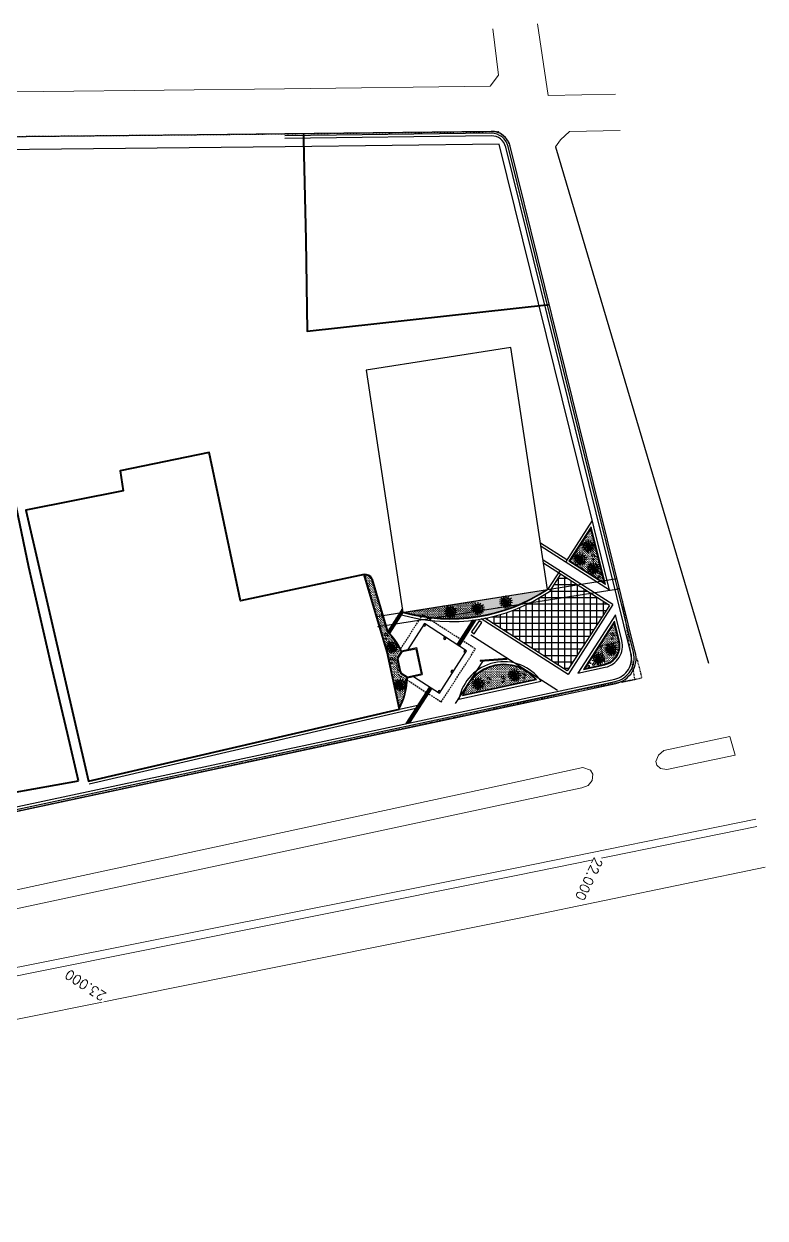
# Model space of a CAD drawing. Extents: x -599692 to 469028, y -9431878 to 9424999.
# Drawn here: x 2155 to 2270.3, y -808.7 to -623.1 of the extents above; entities that cross this region are included whole.
import ezdxf

# ---------------------------------------------------------------- set-up
doc = ezdxf.new("R2010")
doc.units = 0
doc.header["$LTSCALE"] = 0.5
doc.header["$MEASUREMENT"] = 0
doc.header["$PDMODE"] = 34
doc.linetypes.add('DASHED', pattern=[0.75, 0.5, -0.25])
doc.linetypes.add('HIDDEN', pattern=[0.375, 0.25, -0.125])
doc.layers.get('0').update_dxf_attribs({"linetype": 'CONTINUOUS'})
doc.layers.get('DEFPOINTS').update_dxf_attribs({"linetype": 'CONTINUOUS'})
for name, color, linetype, lineweight in [('ALVENARIA', 4, 'CONTINUOUS', 40), ('ASFALTO', 31, 'CONTINUOUS', 15), ('MEIO-FIO', 253, 'CONTINUOUS', 20), ('TEXTO-INTERM', 25, 'CONTINUOUS', 15)]:
    doc.layers.add(name, color=color, linetype=linetype, lineweight=lineweight)
for name, color, linetype in [('DEMOLIR', 253, 'HIDDEN'), ('HACHURA', 253, 'CONTINUOUS'), ('P1', 1, 'CONTINUOUS'), ('P2', 2, 'CONTINUOUS'), ('P3', 3, 'CONTINUOUS'), ('P6', 4, 'CONTINUOUS'), ('PROJEÇÃO', 1, 'DASHED'), ('RAIOS', 250, 'HIDDEN'), ('VEGETAÇÃO', 2, 'CONTINUOUS')]:
    doc.layers.add(name, color=color, linetype=linetype)
doc.styles.add('2000ROM1.5', font='romans.shx', dxfattribs={"height": 1.5})
doc.styles.add('ROMANS', font='romans')
doc.dimstyles.new('BOLA50$0', dxfattribs={"dimscale": 0.5, "dimtxt": 0.25, "dimasz": 0.18, "dimexe": 0.18, "dimexo": 0.0625, "dimgap": 0.1, "dimtad": 1, "dimzin": 0, "dimdsep": 46, "dimtxsty": 'ROMANS', "dimblk1": 'BOLA', "dimblk2": 'BOLA', "dimsah": 1, "dimcen": 0.09, "dimse1": 1, "dimse2": 1, "dimclrt": 256, "dimadec": 0, "dimazin": 0, "dimtfac": 1, "dimtofl": 0, "dimtmove": 2, "dimatfit": 3, "dimldrblk": 'BOLA', "dimfxl": 1, "dimtolj": 1, "dimtzin": 0, "dimarcsym": 0})
pattern_1 = [(90, (140.12515, -477.21909), (-0.176776695, 0.176776695), [0.046875, -0.30667839]), (45, (140.12515, -477.2191), (-0.176776695, 0.176776695), [0.046875, -0.203125]), (135, (140.12515, -477.2191), (-0.176776695, -0.176776695), [0.046875, -0.203125])]
pattern_2 = [(90, (120.0618, -228.11359), (-0.12, 0.12), [0.36, -0.12]), (180, (120.0618, -227.99359), (-0.12, 0.12), [0.36, -0.12])]

# ---------------------------------------------------------------- blocks, each defined once
blk = doc.blocks.new('JARDIM')
at = {"layer": 'VEGETAÇÃO', "linetype": 'Continuous', "ltscale": 3}
for q in [(2252.28, -429.68), (2252.3, -430.05), (2252.33, -429.4), (2252.51, -429.08), (2252.51, -430.36), (2252.82, -430.61), (2252.84, -428.82), (2253.09, -430.7), (2253.31, -428.71), (2253.73, -428.82), (2254.14, -429.08), (2254.3, -429.44), (2253.29, -430.72), (2253.64, -430.66), (2254.17, -430.2), (2254.29, -429.8), (2253.94, -430.48)]:
    blk.add_line((2253.29, -429.72), q, dxfattribs=at)
blk.add_circle((2253.29, -429.72), 0.705, dxfattribs=at)
blk = doc.blocks.new('BOLA')
for q in [(-1.5, 0), (0, 1.5), (0, -1.5), (1.5, 0)]:
    blk.add_line((0, 0), q)
blk.add_circle((0, 0), 0.284)
blk = doc.blocks.new('*D429')
at = {"color": 253, "linetype": 'ByBlock', "lineweight": -2}
blk.add_line((2210.16, -716.75), (2247.47, -710.85), dxfattribs=at)
at = {"layer": 'DEFPOINTS', "color": 0}
for p in [(2247.26, -709.28, 0.16), (2247.51, -710.84), (2209.88, -715.19, 0.16)]:
    blk.add_point(p, dxfattribs=at)
at = {"color": 253, "lineweight": -2, "xscale": 0.036, "yscale": 0.036, "zscale": 0.036}
for p, rotation in [((2247.51, -710.84), 8.99030834930818), ((2210.12, -716.76), 188.9903083493082)]:
    blk.add_blockref('BOLA', p, dxfattribs=dict(at, rotation=rotation))
at = {"insert": (2228.81, -713.76), "char_height": 0.036, "attachment_point": 5, "rotation": 8.9903, "style": 'ROMANS'}
blk.add_mtext('\\A1;37.85', dxfattribs=at)

msp = doc.modelspace()

# ---------------------------------------------------------------- hatches: boundary and pattern name
at = {"layer": 'HACHURA'}
h = msp.add_hatch(dxfattribs=at)
h.set_pattern_fill('NET', color=256, scale=8, style=0)
h.set_pattern_definition([(0, (140.1251, -477.2191), (0, 1), []), (90, (140.1251, -477.2191), (-1, 6e-17), [])])
h.paths.add_polyline_path([(2226.689, -715.448), (2239.505, -723.616), (2246.06, -713.446), (2238.471, -708.608), (2236.755, -711.271, -0.0997844)])
at = {"layer": 'P1'}
h = msp.add_hatch(dxfattribs=at)
h.set_pattern_fill('AR-HBONE', color=256, scale=0.03, angle=45, style=0)
h.set_pattern_definition(pattern_2)
h.paths.add_polyline_path([(2211.602, -717.489, -0.0102863), (2211.891, -717.778), (2213.973, -714.549), (2213.883, -713.951)])
h = msp.add_hatch(dxfattribs=at)
h.set_pattern_fill('AR-HBONE', color=256, scale=0.03, angle=45, style=0)
h.set_pattern_definition(pattern_2)
h.paths.add_polyline_path([(2222.353, -719.546), (2222.689, -719.763), (2225.319, -715.682, -0.0047699), (2224.798, -715.752)])
h = msp.add_hatch(dxfattribs=at)
h.set_pattern_fill('AR-HBONE', color=256, scale=0.03, angle=45, style=0)
h.set_pattern_definition(pattern_2)
h.paths.add_polyline_path([(2214.438, -731.825), (2214.99, -731.707), (2218.458, -726.326), (2218.122, -726.109)])
at = {"layer": 'VEGETAÇÃO'}
h = msp.add_hatch(dxfattribs=at)
h.set_pattern_fill('GRASS', color=256, scale=0.25, style=0)
h.set_pattern_definition(pattern_1)
h.paths.add_polyline_path([(2243.787, -703.975), (2243.479, -704.059, -0.0664461), (2243.504, -704.244, -1), (2242.094, -704.244, -0.8753878), (2243.479, -704.059), (2243.787, -703.975), (2243.174, -701.497), (2239.91, -706.561), (2245.272, -709.979)])
h.paths.add_polyline_path([(2242.222, -706.231, -1), (2240.812, -706.231, -1)], flags=16)
h.paths.add_polyline_path([(2243.666, -706.297, -1), (2243.378, -706.297, -1)], flags=16)
h.paths.add_polyline_path([(2243.341, -705.624, -1), (2243.686, -705.624, -1)], flags=16)
h.paths.add_polyline_path([(2244.28, -707.663, -1), (2242.87, -707.663, -1)], flags=16)
h.paths.add_polyline_path([(2243.861, -705.835, -1), (2243.729, -705.835, -1)], flags=16)
h.paths.add_polyline_path([(2244.587, -708.37, -1), (2244.243, -708.37, -1)], flags=16)
h.paths.add_polyline_path([(2244.763, -708.581, -1), (2244.63, -708.581, -1)], flags=16)
h.paths.add_polyline_path([(2244.568, -709.042, -1), (2244.279, -709.042, -1)], flags=16)
h = msp.add_hatch(dxfattribs=at)
h.set_pattern_fill('GRASS', color=256, scale=0.25, style=0)
h.set_pattern_definition(pattern_1)
h.paths.add_polyline_path([(2209.168, -709.293, 0.3784445), (2207.938, -708.667), (2211.263, -719.857), (2211.547, -719.867, -0.7077506), (2212.816, -719.468), (2213.072, -719.276, 0.0583321), (2211.602, -717.489)])
h.paths.add_polyline_path([(2211.5, -717.95, -1), (2211.156, -717.95, -1)], flags=16)
h.paths.add_polyline_path([(2211.676, -718.16, -1), (2211.543, -718.16, -1)], flags=16)
h.paths.add_polyline_path([(2211.481, -718.622, -1), (2211.192, -718.622, -1)], flags=16)
h = msp.add_hatch(dxfattribs=at)
h.set_pattern_fill('GRASS', color=256, scale=0.25, style=0)
h.set_pattern_definition(pattern_1)
h.paths.add_polyline_path([(2214.21, -714.505, 0.2153513), (2236.225, -711.022)])
h = msp.add_hatch(dxfattribs=at)
h.set_pattern_fill('GRASS', color=256, scale=0.25, style=0)
h.set_pattern_definition(pattern_1)
h.paths.add_polyline_path([(2221.369, -715.151), (2221.369, -715.467, 0.0391773), (2225.593, -715.134), (2225.515, -714.645, -0.3660751), (2224.928, -713.95, -0.279417), (2225.307, -713.325), (2225.218, -712.764), (2214.21, -714.505, 0.0252052), (2216.874, -715.092), (2216.995, -714.904), (2217.421, -715.179, 0.036602), (2221.369, -715.467)])
h = msp.add_hatch(dxfattribs=at)
h.set_pattern_fill('GRASS', color=256, scale=0.25, style=0)
h.set_pattern_definition(pattern_1)
h.paths.add_polyline_path([(2243.615, -721.116), (2243.795, -721.263, -0.4878737), (2244.906, -721.284), (2245.055, -721.173), (2245.396, -722.554, 0.4142136), (2247.515, -719.042), (2246.804, -716.169)])
h.paths.add_polyline_path([(2246.327, -718.583, -1), (2246.616, -718.583, -1)], flags=16)
h.paths.add_polyline_path([(2247.025, -720.295), (2246.322, -720.239), (2246.941, -720.577, 0.1056688)], flags=16)
h.paths.add_polyline_path([(2246.291, -717.91, -1), (2246.635, -717.91, -1)], flags=16)
h.paths.add_polyline_path([(2246.678, -718.121, -1), (2246.811, -718.121, -1)], flags=16)
h = msp.add_hatch(dxfattribs=at)
h.set_pattern_fill('GRASS', color=256, scale=0.25, style=0)
h.set_pattern_definition(pattern_1)
h.paths.add_polyline_path([(2213.529, -720.284, 0.0186399), (2213.178, -719.639), (2212.932, -719.706, -0.0664461), (2212.957, -719.891, -0.7040946), (2211.707, -720.339), (2211.465, -720.538), (2211.5, -720.655), (2212.025, -723.075), (2213.002, -722.864), (2212.717, -721.545)])
h.paths.add_polyline_path([(2212.366, -721.727, -1), (2212.022, -721.727, -1)], flags=16)
h.paths.add_polyline_path([(2212.542, -721.938, -1), (2212.409, -721.938, -1)], flags=16)
h.paths.add_polyline_path([(2212.347, -722.4, -1), (2212.058, -722.4, -1)], flags=16)
h = msp.add_hatch(dxfattribs=at)
h.set_pattern_fill('GRASS', color=256, scale=0.25, style=0)
h.set_pattern_definition(pattern_1)
h.paths.add_polyline_path([(2214.548, -724.995), (2213.287, -724.183), (2213.002, -722.864), (2212.025, -723.075), (2213.38, -729.322, 0.1152566)])
h = msp.add_hatch(dxfattribs=at)
h.set_pattern_fill('GRASS', color=256, scale=0.25, style=0)
h.set_pattern_definition(pattern_1)
h.paths.add_polyline_path([(2228.271, -722.852, 0.27106), (2223.359, -727.336), (2234.558, -724.906, 0.2693767)])
h.paths.add_polyline_path([(2227.413, -724.757, -1), (2227.069, -724.757, -1)], flags=16)
h.paths.add_polyline_path([(2227.589, -724.968, -1), (2227.456, -724.968, -1)], flags=16)
h.paths.add_polyline_path([(2227.394, -725.429, -1), (2227.105, -725.429, -1)], flags=16)
h.paths.add_polyline_path([(2226.392, -725.602, -1), (2224.982, -725.602, -1)], flags=16)
h.paths.add_polyline_path([(2229.658, -724.639, -1), (2229.314, -724.639, -1)], flags=16)
h.paths.add_polyline_path([(2229.639, -725.311, -1), (2229.35, -725.311, -1)], flags=16)
h.paths.add_polyline_path([(2229.834, -724.85, -1), (2229.701, -724.85, -1)], flags=16)
h.paths.add_polyline_path([(2232.001, -724.254, -1), (2230.591, -724.254, -1)], flags=16)
h.paths.add_polyline_path([(2232.927, -724.088, -1), (2232.583, -724.088, -1)], flags=16)
h.paths.add_polyline_path([(2232.908, -724.761, -1), (2232.619, -724.761, -1)], flags=16)
h.paths.add_polyline_path([(2233.103, -724.299, -1), (2232.971, -724.299, -1)], flags=16)

# ---------------------------------------------------------------- linework, layer by layer
msp.add_line((2209.876, -715.191, 0.155), (2247.262, -709.276, 0.155))
at = {"linetype": 'Continuous', "elevation": 0.155}
msp.add_lwpolyline([(2230.74, -673.361), (2208.27, -676.923), (2213.972, -714.543), (2236.463, -710.985), (2230.74, -673.361)], dxfattribs=at)
at = {"layer": 'ALVENARIA'}
for points, elevation in [([(2198.489, -640.192), (2198.522, -641.16), (2198.867, -656.625), (2199.064, -670.855), (2236.727, -666.699)], 0.782), ([(2163.529, -740.693), (2161.849, -733.338), (2159.241, -722.419), (2155.829, -707.483), (2148.887, -674.336), (2145.449, -659.505), (2141.348, -641.792), (2121.018, -641.19), (2121.589, -641.975), (2136.903, -711.339), (2140.342, -726.809), (2142.69, -736.843), (2144.053, -744.249), (2153.137, -742.573), (2163.529, -740.693)], -0.129), ([(2213.438, -729.59), (2211.5, -720.655), (2207.938, -708.667), (2188.737, -712.758), (2183.825, -689.704), (2170.002, -692.531), (2170.462, -695.624), (2155.368, -698.626), (2165.103, -740.769), (2213.438, -729.59)], -0.307)]:
    msp.add_lwpolyline(points, dxfattribs=dict(at, elevation=elevation))
at = {"layer": 'ASFALTO'}
for points, elevation in [([(2000.409, -802.12), (2088.699, -784.135), (2231.81, -755.375), (2268.984, -747.829)], 0.162), ([(2001.218, -808.657), (2089.686, -790.688), (2232.8, -761.896), (2270.265, -754.142)], 0.159)]:
    msp.add_lwpolyline(points, dxfattribs=dict(at, elevation=elevation))
at = {"layer": 'DEMOLIR'}
for p, q in [((2228.84, -639.867, 0.782), (2196.047, -640.218, 0.782)), ((2229.919, -640.797, 0.782), (2228.84, -639.867, 0.782)), ((2196.047, -640.218, 0.782), (2139.681, -640.768, 0.782)), ((2196.047, -640.218, 0.782), (2196.047, -640.218, 0.782)), ((2230.59, -641.895, 0.782), (2229.919, -640.797, 0.782)), ((2250.021, -724.938, 0.782), (2248.125, -712.764, 0.782)), ((2250.337, -721.704, 0.782), (2251.081, -724.711, 0.782)), ((2241.678, -726.475, 0.782), (2250.021, -724.938, 0.782)), ((2248.051, -725.359, 0.782), (2251.081, -724.711, 0.782)), ((2226.685, -729.836, 0.782), (2241.678, -726.475, 0.782)), ((2122.121, -752.242, 0.782), (2226.685, -729.836, 0.782))]:
    msp.add_line(p, q, dxfattribs=at)
at = {"layer": 'MEIO-FIO'}
for points, elevation in [([(2246.989, -634.023), (2236.529, -634.204), (2234.869, -623.09)], -0.175), ([(2227.948, -623.835), (2228.823, -631.072)], -0.006), ([(2261.478, -722.448), (2237.681, -642.208), (2238.469, -641.098), (2239.843, -639.792), (2247.744, -639.653)], -1.104), ([(2265.601, -736.73), (2264.801, -733.8), (2254.511, -736.006), (2253.7, -736.712), (2253.294, -737.726), (2253.431, -738.28), (2254.023, -738.799), (2255.003, -738.951), (2265.601, -736.73)], -1.36), ([(2241.916, -738.651), (2243.107, -739.046), (2243.471, -739.697), (2243.363, -740.651), (2242.772, -741.411), (2241.757, -741.801), (2229.299, -744.443), (2147.748, -761.917), (2146.137, -760.729), (2146.419, -759.247), (2228.898, -741.486), (2241.916, -738.651)], -1.092), ([(2268.805, -746.676), (2231.66, -754.249), (2088.539, -782.713), (2000.057, -800.943)], -1.595)]:
    msp.add_lwpolyline(points, dxfattribs=dict(at, elevation=elevation))
msp.add_lwpolyline([(2228.823, -631.072), (2227.525, -632.792), (2195.541, -633.181), (2139.372, -633.816), (2037.763, -634.446)], dxfattribs=at)
at = {"layer": 'P1'}
for p, q in [((2227.693, -640.49), (2195.635, -640.88)), ((2228.912, -641.775), (2195.651, -642.18)), ((2246.058, -711.073, 0.782), (2228.912, -641.775, 0.782)), ((2195.649, -642.18), (2139.456, -642.815)), ((2249.409, -720.87, 0.782), (2229.954, -642.238, 0.782)), ((2237.681, -642.208, -1.104), (2261.478, -722.448, -1.104)), ((2243.381, -700.253, 0.155), (2239.217, -706.712, 0.155)), ((2239.434, -706.376, 0.155), (2235.368, -703.784, 0.155)), ((2246.058, -711.073, 0.155), (2235.448, -704.31, 0.155)), ((2246.614, -713.325, 0.155), (2235.767, -706.411, 0.155)), ((2246.06, -713.446, 0.155), (2235.847, -706.936, 0.155)), ((2238.35, -708.057, 0.155), (2236.463, -710.985, 0.155)), ((2238.471, -708.608, 0.155), (2236.755, -711.271, 0.155)), ((2213.883, -713.951, 0.155), (2211.602, -717.489, 0.155)), ((2246.06, -713.446, 0.155), (2239.505, -723.616, 0.155)), ((2246.614, -713.325, 0.155), (2239.625, -724.167, 0.155)), ((2213.977, -714.542, 0.155), (2211.87, -717.811, 0.155)), ((2217.294, -716.287, -0.557), (2214.712, -720.294, -0.557)), ((2223.858, -720.516, -0.557), (2217.294, -716.287, -0.557)), ((2224.798, -715.752, 0.155), (2222.353, -719.546, 0.155)), ((2225.319, -715.682, 0.155), (2222.689, -719.763, 0.155)), ((2239.625, -724.167, 0.155), (2226.113, -715.555, 0.155)), ((2239.505, -723.616, 0.155), (2226.689, -715.448, 0.155)), ((2247.011, -714.924, 0.155), (2241.172, -723.983, 0.155)), ((2248, -718.922, 0.782), (2247.011, -714.924, 0.782)), ((2238.013, -726.697, 0.155), (2224.5, -718.084, 0.155)), ((2213.506, -723.777, -1.437), (2213.084, -721.822, -1.438)), ((2213.653, -723.745, -1.539), (2213.23, -721.79, -1.54)), ((2219.629, -727.08, -0.557), (2223.858, -720.516, -0.557)), ((2222.15, -728.705, -0.557), (2226.38, -722.141, -0.557)), ((2241.172, -723.983, -19.467), (2245.42, -723.061, -22.412)), ((2215.621, -724.497, -0.557), (2219.629, -727.08, -0.557)), ((2222.682, -727.994, -6.654), (2235.447, -725.225, -15.5)), ((2218.122, -726.109, 0.155), (2214.438, -731.825, 0.155)), ((2218.458, -726.326, 0.155), (2214.99, -731.707, 0.155)), ((2213.438, -729.59, -0.307), (2216.305, -728.927, -0.307)), ((2165.193, -741.159, -0.307), (2215.994, -729.41, -0.307))]:
    msp.add_line(p, q, dxfattribs=at)
for centre, radius, start, end in [((2227.721, -642.79, -23.246), 2.3, 13.89731, 90.69738), ((2221.362, -688.392, 0.155), 27.575, 253.97507, 303.93221), ((2244.7, -719.739, 0.782), 3.4, 282.24025, 13.89731), ((2246.206, -721.663, 0.782), 3.3, 282.06048, 13.89731), ((2229.646, -729.291, 0.782), 7.084, 35.02682, 169.45368)]:
    msp.add_arc(centre, radius, start, end, dxfattribs=at)
at = {"layer": 'P2', "elevation": -23.246}
msp.add_lwpolyline([(2225.035, -717.847), (2226.236, -716.124), (2225.826, -715.839), (2224.625, -717.561)], close=True, dxfattribs=at)
at = {"layer": 'P2'}
msp.add_lwpolyline([(2230.179, -721.711), (2225.989, -722.004), (2225.996, -722.104), (2230.186, -721.811)], close=True, dxfattribs=at)
at = {"layer": 'P3'}
for p, q in [((2195.626, -640.18), (2139.434, -640.815)), ((2227.684, -639.79), (2195.626, -640.18)), ((2227.688, -640.09), (2195.63, -640.48)), ((2249.798, -720.774, 0.782), (2230.342, -642.142, 0.782)), ((2250.089, -720.702, 0.782), (2230.633, -642.07, 0.782)), ((2243.215, -701.248, 0.155), (2239.771, -706.591, 0.155)), ((2245.429, -710.198, 0.782), (2243.215, -701.248, 0.782)), ((2243.174, -701.497, 0.155), (2239.91, -706.561, 0.155)), ((2245.272, -709.979, 0.782), (2243.174, -701.497, 0.782)), ((2245.429, -710.198, 0.155), (2239.771, -706.591, 0.155)), ((2245.272, -709.979, 0.155), (2239.91, -706.561, 0.155)), ((2209.073, -709.326, 0.155), (2211.513, -717.54, 0.155)), ((2209.168, -709.293, 0.155), (2211.602, -717.489, 0.155)), ((2246.845, -715.92, 0.155), (2242.032, -723.387, 0.155)), ((2246.878, -716.053, 0.155), (2242.247, -723.238, 0.155)), ((2247.515, -719.042, 0.782), (2246.771, -716.035, 0.782)), ((2247.612, -719.018, 0.782), (2246.845, -715.92, 0.782)), ((2242.032, -723.387, -20.122), (2245.336, -722.67, -22.412)), ((2242.247, -723.238, -20.286), (2245.314, -722.573, -22.412)), ((2223.215, -727.469, -7.083), (2234.744, -724.968, -15.072)), ((2223.359, -727.336, -7.197), (2234.558, -724.906, -14.958))]:
    msp.add_line(p, q, dxfattribs=at)
for centre, radius, start, end in [((2227.721, -642.79, -23.246), 3, 13.89731, 90.69738), ((2227.721, -642.79, -23.246), 2.7, 13.89731, 90.69738), ((2208.199, -709.676, 0.155), 1.042, 21.55571, 104.4712), ((2208.199, -709.676, 0.155), 0.942, 21.55571, 104.4712), ((2221.362, -688.392, 0.155), 27.175, 254.22139, 303.75923), ((2221.362, -688.392, 0.155), 27.075, 254.68408, 303.29654), ((2204.703, -724.659, -0.307), 9.85, 24.3111, 46.10565), ((2204.703, -724.659, -0.307), 9.95, 24.68274, 46.10565), ((2244.7, -719.739, 0.782), 2.9, 282.24025, 13.89731), ((2244.7, -719.739, 0.782), 3, 282.24025, 13.89731), ((2246.206, -721.663, 0.782), 3.7, 282.06048, 13.89731), ((2246.206, -721.663, 0.782), 4, 282.06048, 13.89731), ((2229.646, -729.291, 0.782), 6.684, 40.2954, 164.1851), ((2229.646, -729.291, 0.782), 6.584, 41.75534, 162.72515), ((2204.703, -724.659, -0.307), 9.85, 331.74271, 0.09638), ((2204.703, -724.659, -0.307), 9.95, 331.07297, 359.72473)]:
    msp.add_arc(centre, radius, start, end, dxfattribs=at)
at = {"layer": 'P6'}
for p, q in [((2213.744, -720.504, -0.906), (2216.066, -720.001, -1.582)), ((2216.066, -720.001, -1.539), (2216.975, -724.204, -1.539)), ((2213.744, -720.504, -0.557), (2213.036, -721.603, -0.557)), ((2213.036, -721.603, -0.557), (2213.084, -721.822, -0.557)), ((2213.084, -721.822, -1.438), (2213.23, -721.79, -1.54)), ((2213.837, -720.637, -0.557), (2213.196, -721.632, -0.557)), ((2213.196, -721.632, -0.557), (2213.23, -721.79, -0.557)), ((2213.837, -720.637, -0.923), (2215.951, -720.18, -1.539)), ((2215.951, -720.18, -1.539), (2216.797, -724.089, -1.539)), ((2213.506, -723.777, -1.437), (2213.653, -723.745, -1.539)), ((2213.506, -723.777, -0.557), (2213.554, -723.998, -0.557)), ((2213.554, -723.998, -0.557), (2214.653, -724.706, -0.557)), ((2213.653, -723.745, -0.557), (2213.688, -723.906, -0.557)), ((2213.688, -723.906, -0.557), (2214.682, -724.547, -0.557)), ((2214.653, -724.706, -0.906), (2216.975, -724.204, -1.582)), ((2214.682, -724.547, -0.923), (2216.797, -724.089, -1.539))]:
    msp.add_line(p, q, dxfattribs=at)
at = {"layer": 'P6', "elevation": -0.557}
for points in [[(2217.384, -716.701), (2217.547, -716.449), (2217.294, -716.287), (2217.132, -716.539)], [(2220.54, -718.735), (2220.702, -718.483), (2220.45, -718.32), (2220.288, -718.572)], [(2223.696, -720.768), (2223.858, -720.516), (2223.606, -720.353), (2223.443, -720.606)], [(2221.662, -723.924), (2221.825, -723.672), (2221.572, -723.509), (2221.41, -723.761)], [(2219.629, -727.08), (2219.791, -726.828), (2219.539, -726.665), (2219.377, -726.917)]]:
    msp.add_lwpolyline(points, close=True, dxfattribs=at)
at = {"layer": 'PROJEÇÃO'}
for p, q in [((2216.995, -714.904, -0.557), (2212.717, -721.545, -0.557)), ((2225.24, -720.217, -0.557), (2216.995, -714.904, -0.557)), ((2212.717, -721.545, -0.557), (2213.287, -724.183, -0.557)), ((2219.928, -728.462, -0.557), (2225.24, -720.217, -0.557)), ((2213.287, -724.183, -0.557), (2219.928, -728.462, -0.557))]:
    msp.add_line(p, q, dxfattribs=at)
at = {"layer": 'RAIOS'}
for p, q in [((2244.7, -719.739, -22.412), (2247.633, -719.102, -24.444)), ((2245.42, -722.652, 0.782), (2244.7, -719.739, 0.782))]:
    msp.add_line(p, q, dxfattribs=at)
at = {"layer": 'VEGETAÇÃO', "linetype": 'Continuous', "ltscale": 3}
for centre, radius in [((2243.513, -705.624, -23.246), 0.172), ((2243.522, -706.297, -23.246), 0.144), ((2243.795, -705.835, -23.246), 0.0664), ((2244.415, -708.37, -23.246), 0.172), ((2244.697, -708.581, -23.246), 0.0664), ((2244.424, -709.042, -23.246), 0.144), ((2211.328, -717.95, -23.246), 0.172), ((2211.609, -718.16, -23.246), 0.0664), ((2246.463, -717.91, -23.246), 0.172), ((2246.744, -718.121, -23.246), 0.0664), ((2211.336, -718.622, -23.246), 0.144), ((2246.471, -718.583, -23.246), 0.144), ((2212.194, -721.727, -23.246), 0.172), ((2212.203, -722.4, -23.246), 0.144), ((2212.476, -721.938, -23.246), 0.0664), ((2242.836, -722.89, -23.246), 0.144), ((2243.109, -722.429, -23.246), 0.0664), ((2243.582, -722.624, -23.246), 0.172), ((2227.241, -724.757, -23.246), 0.172), ((2227.249, -725.429, -23.246), 0.144), ((2227.523, -724.968, -23.246), 0.0664), ((2229.486, -724.639, -23.246), 0.172), ((2229.495, -725.311, -23.246), 0.144), ((2229.768, -724.85, -23.246), 0.0664), ((2232.755, -724.088, -23.246), 0.172), ((2232.764, -724.761, -23.246), 0.144), ((2233.037, -724.299, -23.246), 0.0664)]:
    msp.add_circle(centre, radius, dxfattribs=at)

# ---------------------------------------------------------------- block references
at = {"layer": 'VEGETAÇÃO'}
for p in [(-10.491, -274.527, -23.246), (-11.772, -276.514, -23.246), (-9.715, -277.946, -23.246), (-23.303, -283.208, -23.246), (-31.92, -284.729, -23.246), (-27.657, -284.233, -23.246), (-41.038, -290.174, -23.246), (-6.967, -290.522, -23.246), (-8.947, -291.99, -23.246), (-21.994, -294.537, -23.246), (-39.728, -296.044, -23.246), (-27.602, -295.885, -23.246)]:
    msp.add_blockref('JARDIM', p, dxfattribs=at)

# ---------------------------------------------------------------- dimensions: what is measured, and where the dimension line sits
dim = msp.add_aligned_dim(p1=(2209.876, -715.191, 0.155), p2=(2247.262, -709.276, 0.155), distance=-1.586, dimstyle='BOLA50$0', override={"dimscale": 0.2, "dimtxt": 0.18, "dimclrd": 253, "dimfxl": 4, "dimfxlon": 1, "dimarcsym": 1})
dim.commit()
dim.dimension.update_dxf_attribs({"geometry": '*D429', "text_midpoint": (2228.811, -713.763)})

# ---------------------------------------------------------------- next in the draw order: texts
at = {"layer": 'TEXTO-INTERM', "color": 25, "linetype": 'Continuous', "lineweight": 15, "char_height": 1.5, "width": 7.50286, "attachment_point": 5, "style": '2000ROM1.5', "bg_fill": 3, "box_fill_scale": 1.0005, "bg_fill_color": 256, "bg_fill_true_color": 13158600, "bg_fill_transparency": 0}
for s, insert, rotation in [('22.000', (2242.913, -755.975, -23.246), 244.34719), ('23.000', (2164.621, -772.492, -23.246), 147.04505)]:
    msp.add_mtext(s, dxfattribs=dict(at, insert=insert, rotation=rotation))

# ---------------------------------------------------------------- next in the draw order: linework, layer by layer
at = {"layer": 'P1'}
msp.add_line((2060.81, -764.649, 0.782), (2246.895, -724.89, 0.782), dxfattribs=at)
at = {"layer": 'P3'}
for p, q in [((2060.894, -765.04, 0.782), (2246.979, -725.281, 0.782)), ((2060.956, -765.333, 0.782), (2247.042, -725.574, 0.782))]:
    msp.add_line(p, q, dxfattribs=at)

doc.saveas('drawing.dxf')
